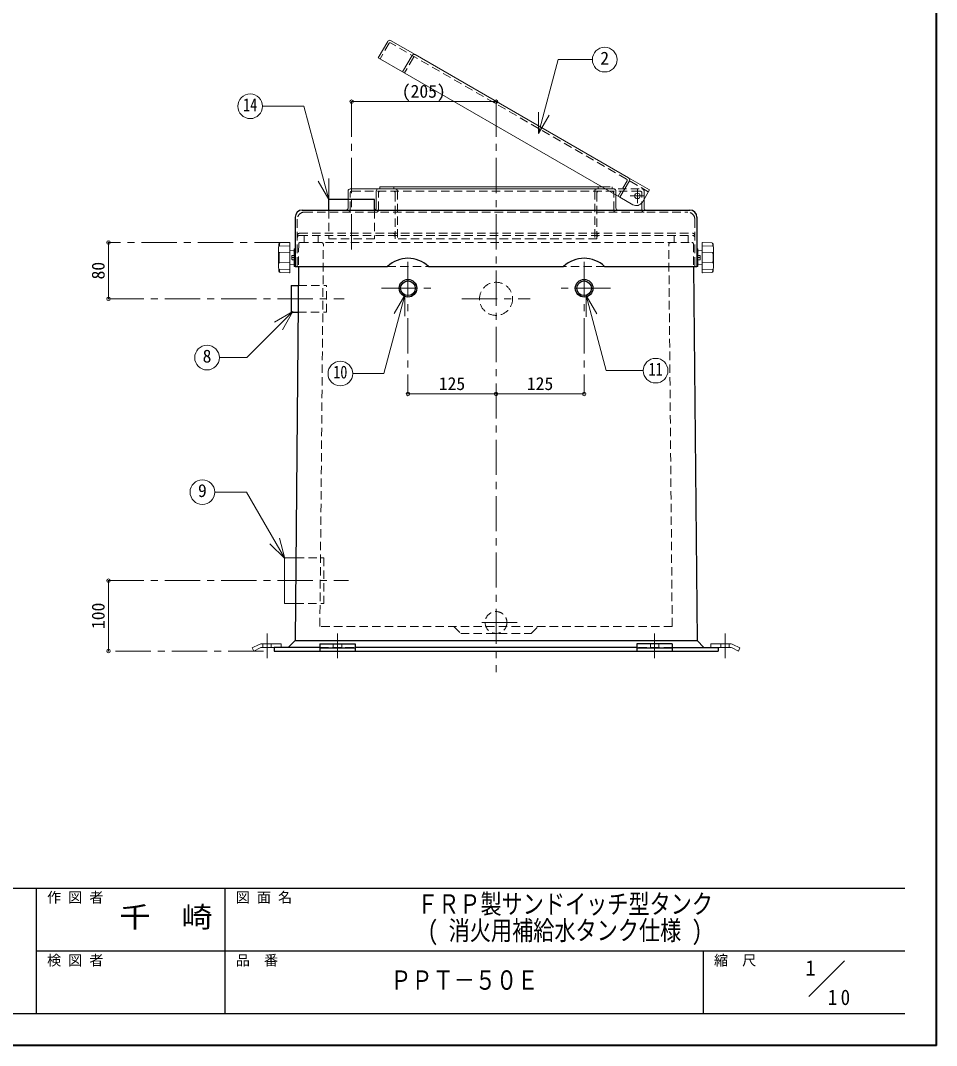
# Model space of a CAD drawing. Units: millimetres at full size, sheet at 1:10. Extents: x -2123 to 1927, y -1358 to 1452.
# Drawn here: x 627 to 1927, y -1358 to 97 of the extents above; entities that cross this region are included whole.
import ezdxf
from ezdxf.enums import TextEntityAlignment as Align

# ---------------------------------------------------------------- set-up
doc = ezdxf.new("R2010")
doc.units = ezdxf.units.MM
doc.header["$LTSCALE"] = 10
doc.header["$PDMODE"] = 32
doc.header["$PDSIZE"] = 5
doc.linetypes.add('CHAIN1', pattern=[8, 5, -1, 1, -1])
doc.linetypes.add('DASHED1', pattern=[1.8, 1.2, -0.6])
doc.layers.add('0-0', color=7, linetype='Continuous', lineweight=18)
doc.styles.add('ＭＳ ゴシック', font='')
doc.styles.get('ＭＳ ゴシック').set_extended_font_data('MS Gothic')

msp = doc.modelspace()

# ---------------------------------------------------------------- linework, layer by layer
at = {"layer": '0-0', "color": 1, "lineweight": 40}
for q in [(1927.2, 1451.91), (-2122.8, -1358.09)]:
    msp.add_line((1927.2, -1358.09), q, dxfattribs=at)
at = {"layer": '0-0', "color": 4, "lineweight": 9}
for p, q in [((1148.5, 67.42), (1135, 44.04)), ((1187.24, 48.52), (1152.6, 68.52)), ((1169.64, 24.04), (1135, 44.04)), ((1302.2, -18.09), (1097.2, -18.09)), ((1490.35, -126.48), (1519.79, -143.48)), ((1092.2, -157.09), (1092.2, -145.09)), ((1095.2, -142.09), (1135.2, -142.09)), ((1509.79, -160.8), (1519.79, -143.48)), ((1496.13, -164.46), (1477.95, -153.96)), ((1512.2, -169.09), (1512.2, -156.63)), ((752.2, -218.09), (752.2, -298.09)), ((1177.2, -433.09), (1302.2, -433.09)), ((1302.2, -433.09), (1427.2, -433.09)), ((752.2, -698.09), (752.2, -798.09))]:
    msp.add_line(p, q, dxfattribs=at)
at = {"layer": '0-0', "color": 4, "linetype": 'DASHED1', "lineweight": 9}
for p, q in [((1150.35, 64.62), (1137.6, 42.54)), ((1518.29, -146.08), (1152.4, 65.17)), ((1184.99, 44.62), (1172.24, 22.54)), ((1488.1, -130.38), (1475.35, -152.46)), ((1098.2, -145.09), (1506.2, -145.09)), ((1157.2, -139.09), (1157.2, -142.09)), ((1162.2, -145.09), (1162.2, -213.09)), ((1442.2, -145.09), (1442.2, -213.09)), ((1447.2, -139.09), (1447.2, -142.09)), ((1452.18, -139.09), (1467.2, -139.09)), ((1457.38, -142.09), (1509.2, -142.09)), ((1467.2, -139.09), (1467.2, -142.09)), ((1472.2, -150.64), (1472.2, -145.09)), ((1512.2, -156.63), (1512.2, -145.09)), ((1092.2, -169.09), (1092.2, -157.09)), ((1095.2, -172.09), (1095.2, -148.09)), ((1135.2, -172.09), (1135.2, -148.09)), ((1159.2, -148.09), (1159.2, -213.09)), ((1445.2, -148.09), (1445.2, -213.09)), ((1469.2, -172.09), (1469.2, -148.09)), ((1509.2, -172.09), (1509.2, -148.09)), ((1049.68, -208.09), (1049.68, -218.09)), ((1445.2, -213.09), (1159.2, -213.09)), ((1554.72, -208.09), (1554.72, -218.09)), ((1148.13, -252.09), (1206.27, -252.09)), ((1456.27, -252.09), (1398.13, -252.09)), ((1018.09, -665.59), (1057.8, -665.59)), ((1057.8, -665.59), (1057.8, -730.59)), ((1017.5, -730.59), (1057.8, -730.59)), ((971.2, -788.09), (971.2, -793.09)), ((983.2, -788.09), (983.2, -793.09)), ((1621.2, -788.09), (1621.2, -793.09)), ((1633.2, -788.09), (1633.2, -793.09))]:
    msp.add_line(p, q, dxfattribs=at)
at = {"layer": '0-0'}
for p, q in [((1183.14, 47.42), (1169.64, 24.04)), ((1490.35, -126.48), (1187.24, 48.52)), ((1477.95, -153.96), (1169.64, 24.04)), ((970.8, -24.75), (1029.24, -24.75)), ((1064.71, -157.1), (1029.24, -24.75)), ((1362.44, -63.19), (1362.44, -33.19)), ((1362.44, -63.19), (1377.44, -37.21)), ((1064.71, -157.1), (1064.71, -127.1)), ((1491.45, -130.58), (1477.95, -153.96)), ((1064.71, -157.1), (1049.71, -131.12)), ((1132.2, -169.09), (1132.2, -145.09)), ((1135.2, -142.09), (1457.38, -142.09)), ((1137.2, -139.09), (1137.2, -142.09)), ((1452.18, -139.09), (1137.2, -139.09)), ((1472.2, -169.09), (1472.2, -150.64)), ((1009.18, -218.12), (996.03, -218.55)), ((1595.21, -218.12), (1608.36, -218.55)), ((993.7, -250.82), (993.7, -228.35)), ((993.71, -227.82), (994.1, -220.44)), ((1009.7, -222.65), (995.15, -223.14)), ((1009.7, -232.73), (995.15, -232.25)), ((1009.7, -260.55), (1009.7, -218.62)), ((1015.24, -230.05), (1009.7, -229.59)), ((1015.7, -227.09), (1017.2, -227.09)), ((1588.7, -227.09), (1587.2, -227.09)), ((1589.16, -230.05), (1594.7, -229.59)), ((1594.7, -260.55), (1594.7, -218.62)), ((1594.7, -222.65), (1609.25, -223.14)), ((1594.7, -232.73), (1609.25, -232.25)), ((1610.68, -227.82), (1610.3, -220.44)), ((1610.7, -250.82), (1610.7, -228.35)), ((1009.7, -246.44), (995.15, -246.93)), ((1012.45, -237.24), (1012.45, -241.94)), ((1013.07, -236.59), (1015.7, -236.59)), ((1013.07, -239.59), (1015.7, -239.59)), ((1013.07, -242.59), (1015.7, -242.59)), ((1591.32, -236.59), (1588.7, -236.59)), ((1591.32, -239.59), (1588.7, -239.59)), ((1591.32, -242.59), (1588.7, -242.59)), ((1591.95, -237.24), (1591.95, -241.94)), ((1594.7, -246.44), (1609.25, -246.93)), ((993.71, -251.35), (994.1, -258.73)), ((1009.7, -256.52), (995.15, -256.04)), ((1009.18, -261.05), (996.03, -260.63)), ((1015.24, -249.12), (1009.7, -249.59)), ((1589.16, -249.12), (1594.7, -249.59)), ((1594.7, -256.52), (1609.25, -256.04)), ((1595.21, -261.05), (1608.36, -260.63)), ((1610.68, -251.35), (1610.3, -258.73)), ((1172.72, -292.72), (1157.72, -318.7)), ((1172.72, -292.72), (1172.72, -322.72)), ((1430.03, -293.48), (1430.03, -323.48)), ((1430.03, -293.48), (1445.03, -319.46)), ((1430.03, -293.48), (1458.59, -400.08)), ((1013.97, -316.15), (948.57, -381.54)), ((1013.97, -316.15), (987.99, -331.15)), ((1013.97, -316.15), (998.97, -342.13)), ((909.59, -381.54), (948.57, -381.54)), ((1511.13, -400.08), (1458.59, -400.08)), ((1002.51, -666.92), (994.74, -637.95)), ((1002.51, -666.92), (981.29, -645.71)), ((1001.8, -665.59), (1001.8, -730.59)), ((1001.8, -665.59), (1018.09, -665.59)), ((1001.8, -730.59), (1017.5, -730.59)), ((967.32, -793.61), (958.38, -798.09)), ((968.38, -788.09), (997.2, -788.09)), ((969.56, -793.09), (987.2, -793.09)), ((997.2, -788.09), (997.2, -793.09)), ((1607.2, -788.09), (1607.2, -793.09)), ((1636.02, -788.09), (1607.2, -788.09)), ((1634.84, -793.09), (1617.2, -793.09)), ((1637.07, -793.61), (1646.02, -798.09)), ((1745.98, -1288.59), (1796.48, -1238.09))]:
    msp.add_line(p, q, dxfattribs=at)
at = {"layer": '0-0', "color": 4, "linetype": 'CHAIN1', "lineweight": 9}
for p, q in [((1097.2, -18.09), (1097.2, -238.09)), ((1302.2, -18.09), (1302.2, -828.09)), ((1502.7, -162.09), (1502.7, -142.09)), ((1492.7, -152.09), (1512.7, -152.09)), ((1009.2, -218.09), (752.2, -218.09)), ((1177.2, -245.59), (1177.2, -433.09)), ((1427.2, -245.59), (1427.2, -433.09)), ((1139.7, -283.09), (1214.7, -283.09)), ((1464.7, -283.09), (1389.7, -283.09)), ((752.2, -298.09), (1086.46, -298.09)), ((1253.7, -298.09), (1350.7, -298.09)), ((752.2, -698.09), (1092.8, -698.09)), ((1332.2, -757.59), (1272.2, -757.59)), ((977.2, -773.09), (977.2, -808.09)), ((1077.2, -808.09), (1077.2, -773.09)), ((1527.2, -808.09), (1527.2, -773.09)), ((1627.2, -773.09), (1627.2, -808.09)), ((972.2, -798.09), (752.2, -798.09))]:
    msp.add_line(p, q, dxfattribs=at)
at = {"layer": '0-0', "color": 5, "lineweight": 25}
for p, q in [((1129.7, -157.09), (1064.7, -157.09)), ((1064.7, -172.09), (1064.7, -157.09)), ((1129.7, -172.09), (1129.7, -157.09)), ((1027.2, -172.09), (1577.2, -172.09)), ((1017.2, -182.09), (1017.2, -252.09)), ((1587.2, -182.09), (1587.2, -252.09)), ((1021.89, -252.09), (1017.01, -783.09)), ((1017.2, -252.09), (1148.13, -252.09)), ((1206.27, -252.09), (1398.13, -252.09)), ((1456.27, -252.09), (1587.2, -252.09)), ((1582.51, -252.09), (1587.39, -783.09)), ((1011.46, -279.09), (1021.64, -279.09)), ((1017.01, -783.09), (1007.2, -793.09)), ((1017.01, -783.09), (1587.38, -783.09)), ((1587.38, -783.09), (1597.2, -793.09)), ((1052.2, -793.09), (987.2, -793.09)), ((987.2, -793.09), (987.2, -798.09)), ((987.2, -798.09), (1617.2, -798.09)), ((1052.2, -788.09), (1052.2, -798.09)), ((1052.2, -793.61), (1102.2, -793.61)), ((1502.2, -793.09), (1102.2, -793.09)), ((1502.2, -793.61), (1552.2, -793.61)), ((1552.2, -788.09), (1552.2, -798.09)), ((1552.2, -793.09), (1617.2, -793.09)), ((1617.2, -793.09), (1617.2, -798.09))]:
    msp.add_line(p, q, dxfattribs=at)
at = {"layer": '0-0', "linetype": 'DASHED1'}
for p, q in [((1064.7, -172.09), (1064.7, -213.09)), ((1129.7, -172.09), (1129.7, -213.09)), ((1020.2, -185.09), (1020.2, -252.09)), ((1030.2, -175.09), (1574.2, -175.09)), ((1584.2, -185.09), (1584.2, -252.09)), ((1023.2, -205.09), (1581.2, -205.09)), ((1023.2, -208.09), (1581.2, -208.09)), ((1024.18, -218.09), (1580.22, -218.09)), ((1029.68, -208.09), (1029.68, -218.09)), ((1129.7, -213.09), (1064.7, -213.09)), ((1574.72, -208.09), (1574.72, -218.09)), ((1022.18, -220.07), (1021.88, -252.09)), ((1052.2, -763.09), (1057.17, -221.11)), ((1552.2, -763.09), (1547.23, -221.11)), ((1582.22, -220.07), (1582.51, -252.09)), ((1021.64, -279.09), (1061.46, -279.09)), ((1552.2, -763.09), (1052.2, -763.09)), ((1052.2, -793.09), (1102.2, -793.09)), ((1071.2, -788.09), (1071.2, -793.09)), ((1083.2, -788.09), (1083.2, -793.09)), ((1552.2, -793.09), (1502.2, -793.09)), ((1521.2, -788.09), (1521.2, -793.09)), ((1533.2, -788.09), (1533.2, -793.09))]:
    msp.add_line(p, q, dxfattribs=at)
at = {"layer": '0-0', "color": 6, "lineweight": 25}
for p, q in [((-97.8, -1134.52), (1882.2, -1134.52)), ((650.06, -1313.09), (650.06, -1134.52)), ((917.91, -1313.09), (917.91, -1134.52)), ((650.06, -1223.8), (1882.2, -1223.8)), ((1596.48, -1313.09), (1596.48, -1223.8)), ((1882.2, -1313.09), (-97.8, -1313.09))]:
    msp.add_line(p, q, dxfattribs=at)
at = {"layer": '0-0'}
for points in [[(1362.44, -63.19), (1390.48, 41.44), (1438.89, 41.44)], [(1015.7, -227.09), (1015.7, -252.09), (1017.2, -252.09)], [(1588.7, -227.09), (1588.7, -252.09), (1587.2, -252.09)], [(1172.72, -292.72), (1142.85, -404.19), (1098.74, -404.19)], [(1002.51, -666.92), (947.99, -572.49), (902.99, -572.49)], [(966.14, -788.61), (956.14, -793.61), (958.38, -798.09)], [(1638.25, -788.61), (1648.25, -793.61), (1646.02, -798.09)]]:
    msp.add_lwpolyline(points, dxfattribs=at)
at = {"layer": '0-0', "color": 5, "lineweight": 25}
for points in [[(1011.46, -279.09), (1011.46, -317.09), (1021.29, -317.09)], [(1052.2, -788.09), (1102.2, -788.09), (1102.2, -798.09)], [(1552.2, -788.09), (1502.2, -788.09), (1502.2, -798.09)]]:
    msp.add_lwpolyline(points, dxfattribs=at)
at = {"layer": '0-0', "linetype": 'DASHED1'}
msp.add_lwpolyline([(1021.29, -317.09), (1061.46, -317.09), (1061.46, -279.09)], dxfattribs=at)
at = {"layer": '0-0', "color": 4, "linetype": 'DASHED1', "lineweight": 9}
msp.add_lwpolyline([(1242.2, -763.09), (1252.2, -773.09), (1352.2, -773.09), (1362.2, -763.09)], dxfattribs=at)
at = {"layer": '0-0'}
for centre in [(1456.39, 41.44), (953.3, -24.75), (892.09, -381.54), (1081.24, -404.19), (1528.63, -400.08), (885.49, -572.49)]:
    msp.add_circle(centre, 17.5, dxfattribs=at)
at = {"layer": '0-0', "color": 4, "lineweight": 9}
msp.add_circle((1502.7, -152.09), 4, dxfattribs=at)
at = {"layer": '0-0', "color": 5, "lineweight": 25}
for centre, radius in [((1177.2, -283.09), 12.5), ((1177.2, -283.09), 10.4), ((1427.2, -283.09), 12.5), ((1427.2, -283.09), 10.4)]:
    msp.add_circle(centre, radius, dxfattribs=at)
at = {"layer": '0-0', "color": 4, "linetype": 'DASHED1', "lineweight": 9}
for centre, radius in [((1302.2, -298.09), 23.5), ((1302.2, -757.59), 15.5)]:
    msp.add_circle(centre, radius, dxfattribs=at)
at = {"layer": '0-0', "color": 4, "lineweight": 9}
for centre, radius, start, end in [((1151.1, 65.92), 3, 60, 150), ((1095.2, -145.09), 3, 90, 180), ((1501.13, -155.8), 10, 240, 330), ((1515.2, -169.09), 3, 180, 270)]:
    msp.add_arc(centre, radius, start, end, dxfattribs=at)
at = {"layer": '0-0', "color": 4, "linetype": 'DASHED1', "lineweight": 9}
for centre, radius, start, end in [((1151.65, 63.87), 1.5, 60, 150), ((1186.29, 43.87), 1.5, 60, 150), ((1486.8, -129.63), 1.5, 330, 60), ((1098.2, -148.09), 3, 90, 180), ((1138.2, -148.09), 3, 90, 180), ((1156.2, -148.09), 3, 0, 90), ((1159.2, -145.09), 3, 0, 90), ((1445.2, -145.09), 3, 90, 180), ((1448.2, -148.09), 3, 90, 180), ((1466.2, -148.09), 3, 0, 90), ((1469.2, -145.09), 3, 0, 90), ((1506.2, -148.09), 3, 0, 90), ((1509.2, -145.09), 3, 0, 90), ((1089.2, -169.09), 3, 270, 0), ((1092.2, -172.09), 3, 270, 0), ((1129.2, -169.09), 3, 270, 279.59407), ((1132.2, -172.09), 3, 270, 0), ((1472.2, -172.09), 3, 180, 270), ((1512.2, -172.09), 3, 180, 270), ((1156.2, -208.09), 3, 0, 90), ((1156.2, -211.09), 3, 0, 90), ((1448.2, -208.09), 3, 90, 180), ((1448.2, -211.09), 3, 90, 180)]:
    msp.add_arc(centre, radius, start, end, dxfattribs=at)
at = {"layer": '0-0'}
for centre, radius, start, end in [((1185.74, 45.92), 3, 60, 150), ((1488.85, -129.08), 3, 330, 60), ((1135.2, -145.09), 3, 90, 180), ((1129.2, -169.09), 3, 279.59407, 0), ((1475.2, -169.09), 3, 180, 270), ((1009.2, -218.62), 0.5, 0, 91.84585), ((1595.2, -218.62), 0.5, 88.15415, 180), ((1003.7, -228.35), 10, 176.98087, 180), ((996.1, -220.55), 2, 91.84585, 176.98087), ((1048.54, -239.59), 54.34, 172.70127, 187.29873), ((995.13, -232.75), 0.5, 88.09085, 172.70127), ((996.77, -220.08), 2.07, 141.26695, 176.97243), ((1004.66, -220.16), 9.96, 178.90936, 197.37998), ((1015.2, -230.55), 0.5, 0, 85.23636), ((1589.2, -230.55), 0.5, 94.76364, 180), ((1608.3, -220.55), 2, 3.01913, 88.15415), ((1599.74, -220.16), 9.96, 342.62002, 1.09064), ((1609.26, -232.75), 0.5, 7.29873, 91.90915), ((1607.63, -220.08), 2.07, 3.02757, 38.73305), ((1555.86, -239.59), 54.34, 352.70127, 7.29873), ((1600.7, -228.35), 10, 0, 3.01913), ((995.13, -246.43), 0.5, 187.29873, 271.90915), ((1014.55, -238.09), 2.11, 134.62454, 225.37546), ((1014.55, -241.09), 2.11, 134.62454, 225.37546), ((1014.02, -238.12), 1.79, 121.62812, 150.75937), ((1014.02, -241.06), 1.79, 209.24063, 238.37188), ((1590.38, -238.12), 1.79, 29.24063, 58.37188), ((1589.84, -238.09), 2.11, 314.62454, 45.37546), ((1589.84, -241.09), 2.11, 314.62454, 45.37546), ((1590.38, -241.06), 1.79, 301.62812, 330.75937), ((1609.26, -246.43), 0.5, 268.09085, 352.70127), ((1003.7, -250.82), 10, 180, 183.01913), ((996.1, -258.63), 2, 183.01913, 268.15415), ((1004.66, -259.01), 9.96, 162.62002, 181.09064), ((996.77, -259.09), 2.07, 183.02757, 218.73305), ((1009.2, -260.55), 0.5, 268.15415, 0), ((1015.2, -248.63), 0.5, 274.76364, 0), ((1589.2, -248.63), 0.5, 180, 265.23636), ((1595.2, -260.55), 0.5, 180, 271.84585), ((1608.3, -258.63), 2, 271.84585, 356.98087), ((1599.74, -259.01), 9.96, 358.90936, 17.37998), ((1607.63, -259.09), 2.07, 321.26695, 356.97243), ((1600.7, -250.82), 10, 356.98087, 0), ((968.38, -793.09), 5, 90, 116.56505), ((969.56, -798.09), 5, 90, 116.56505), ((1634.84, -798.09), 5, 63.43495, 90), ((1636.02, -793.09), 5, 63.43495, 90)]:
    msp.add_arc(centre, radius, start, end, dxfattribs=at)
at = {"layer": '0-0', "color": 5, "lineweight": 25}
for centre, radius, start, end in [((1027.2, -182.09), 10, 90, 180), ((1577.2, -182.09), 10, 0, 90), ((1177.2, -283.09), 42.5, 46.8371, 133.1629), ((1427.2, -283.09), 42.5, 46.8371, 133.1629)]:
    msp.add_arc(centre, radius, start, end, dxfattribs=at)
at = {"layer": '0-0', "linetype": 'DASHED1'}
for centre, radius, start, end in [((1030.2, -185.09), 10, 90, 180), ((1574.2, -185.09), 10, 0, 90), ((1023.2, -208.09), 3, 90, 180), ((1023.2, -211.09), 3, 90, 180), ((1024.18, -220.09), 2, 90, 179.47437), ((1054.17, -221.09), 3, 359.47437, 90), ((1550.23, -221.09), 3, 90, 180.52563), ((1580.22, -220.09), 2, 0.52563, 90), ((1581.2, -208.09), 3, 0, 90), ((1581.2, -211.09), 3, 0, 90)]:
    msp.add_arc(centre, radius, start, end, dxfattribs=at)
at = {"layer": '0-0', "color": 1}
for p in [(1097.2, -18.09), (1302.2, -18.09), (752.2, -218.09), (752.2, -298.09), (1177.2, -433.09), (1302.2, -433.09), (1427.2, -433.09), (752.2, -698.09), (752.2, -798.09)]:
    msp.add_point(p, dxfattribs=at)

# ---------------------------------------------------------------- texts
at = {"layer": '0-0', "style": 'ＭＳ ゴシック'}
for s, height, p in [('2', 18.33, (1450.14, 28.94)), ('(205)', 18.33, (1168.45, -18.09)), ('8', 18.33, (885.84, -394.04)), ('125', 18.33, (1220.95, -433.09)), ('125', 18.33, (1345.95, -433.09)), ('9', 18.33, (879.24, -584.99)), ('作 図 者', 14.66, (665.06, -1159.52)), ('図 面 名', 14.66, (932.91, -1159.52)), ('検 図 者', 14.66, (665.06, -1248.8)), ('品\u3000番', 14.66, (932.91, -1248.8)), ('縮\u3000尺', 14.66, (1611.48, -1248.8)), ('1', 21.99, (1740.9, -1265.61))]:
    msp.add_text(s, height=height, dxfattribs=at).set_placement(p, align=Align.BOTTOM_LEFT)
for s, height, width, p in [('14', 18.33, 0.8, (943.3, -37.25)), ('11', 18.33, 0.8, (1518.63, -412.58)), ('10', 18.33, 0.8, (1071.24, -416.69)), ('ＦＲＰ製サンドイッチ型タンク', 27.49, 0.8, (1190.06, -1179.16)), ('千\u3000崎', 29.33, 1.1, (767.91, -1199.16)), ('( 消火用補給水タンク仕様 )', 27.49, 0.8, (1205.06, -1216.66)), ('ＰＰＴ－５０Ｅ', 27.49, 0.8, (1152.2, -1287.19))]:
    msp.add_text(s, height=height, dxfattribs=dict(at, width=width)).set_placement(p, align=Align.BOTTOM_LEFT)
for s, p in [('80', (752.2, -270.59)), ('100', (752.2, -766.84))]:
    msp.add_text(s, height=18.33, rotation=90, dxfattribs=at).set_placement(p, align=Align.BOTTOM_LEFT)
at = {"layer": '0-0', "insert": (1772.87, -1300.99), "char_height": 21.99, "attachment_point": 7, "style": 'ＭＳ ゴシック'}
msp.add_mtext('\\T1.36;\\W0.9;10', dxfattribs=at)

doc.saveas('drawing.dxf')
